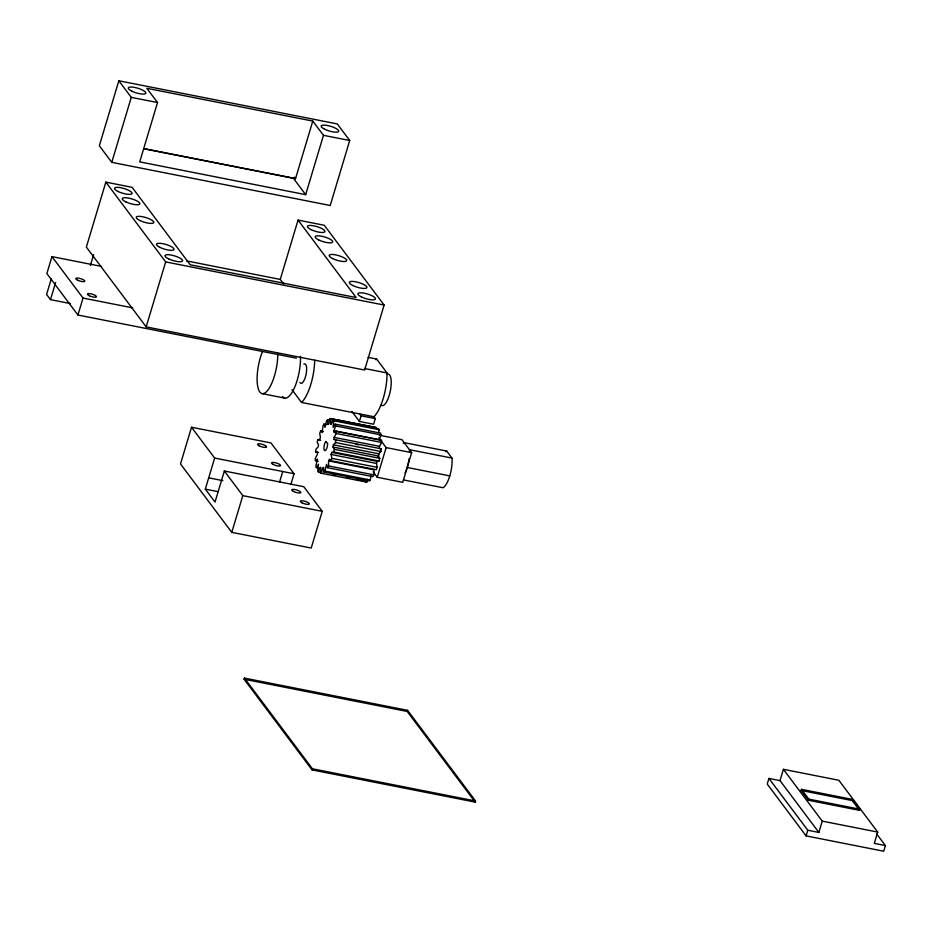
<?xml version="1.0" encoding="UTF-8"?>
<svg xmlns="http://www.w3.org/2000/svg" width="932" height="932" viewBox="0 0 932 932"><rect width="100%" height="100%" fill="white"/><g stroke="black" fill="none" stroke-linecap="round" stroke-linejoin="round"><path stroke-width="1.4" d="M328.588 460.874L373.977 469.833L373.918 474.901L372.905 476.648L327.516 467.678L328.53 465.93L328.588 460.874L329.369 459.185L330.918 460.746L376.318 469.705L377.192 467.351L376.516 463.437L377.134 461.363L379.103 460.979L379.743 458.299L378.404 456.004L378.788 453.791L380.932 451.519L381.246 448.828L379.417 448.42L379.522 446.346L381.584 442.455L381.538 440.09L336.149 431.12L334.04 432.658L333.866 430.957L335.59 425.912L335.182 424.153L380.582 433.124L380.978 434.883L379.254 439.927L333.866 430.957M330.918 460.746L331.804 458.381L331.116 454.467L331.745 452.404L333.714 452.02L334.343 449.329L333.015 447.034L333.4 444.832L335.543 442.549L335.858 439.869L334.029 439.45L334.134 437.376L336.196 433.485L336.149 431.12M367.523 479.386L366.812 482.112L320.492 473.13L320.992 467.678L320.328 467.293L318.441 471.942L321.272 472.501M330.476 420.332L327.633 419.773L327.878 424.433L328.681 424.06L330.114 418.608L331.035 418.619L330.534 424.072L331.198 424.456L333.097 419.808L378.485 428.778L379.184 429.722L378.59 432.506M318.22 461.189L315.377 460.629L315.331 458.264L317.393 454.373L317.497 452.3L315.668 451.892L315.983 449.201L318.127 446.929L318.523 444.715L317.183 442.42L317.812 439.729L319.781 439.356L320.41 437.283L319.723 433.368L320.608 431.003L323.439 431.574M370.901 475.833L370.319 480.015L369.282 480.947L323.893 471.976L324.918 471.056L326.55 464.369L327.516 467.678M333.097 419.808L333.796 420.751L333.062 427.45L335.182 424.153M101.588 266.424L51.947 256.615L46.856 273.565L77.939 315.016L296.388 358.168M51.342 278.645L46.6 294.465L50.479 299.638L70.343 303.564M50.479 299.638L55.629 282.501M118.842 80.781L99.34 145.765L111.77 162.343L330.219 205.494L349.721 140.511L337.291 123.933L118.842 80.781L131.272 97.359L157.52 102.543L139.718 161.877L305.673 194.66L323.474 135.326L312.791 121.078L146.825 88.295L157.52 102.543M298.054 220.092L356.129 297.541L190.163 264.758L132.088 187.309L105.84 182.124L86.35 247.108L146.173 326.887L364.622 370.039L384.112 305.055L324.289 225.276L298.054 220.092L280.252 279.425L283.712 284.05M111.77 162.343L131.272 97.359M90.369 265.515L93.631 254.634M77.939 315.016L83.03 298.054L51.947 256.615M146.173 326.887L165.663 261.904L105.84 182.124M191.526 427.24L180.505 463.961L231.777 532.358L311.218 548.051L322.239 511.318L303.785 486.702L224.344 471.01L215.024 502.092L205.308 489.137L214.64 458.066L191.526 427.24L270.956 442.933L294.069 473.759L290.831 484.57M143.726 148.736L295.502 178.723L312.791 121.078M231.777 532.358L242.798 495.626L224.344 471.01M279.565 482.065L282.722 471.51M244.091 679.23L244.429 678.1L407.564 710.324L475.541 800.996L475.203 802.126L312.08 769.902L244.091 679.23L407.214 711.454L475.203 802.126M291.996 389.704L301.549 402.449L373.895 416.744L375.281 418.596L373.592 424.246L359.403 421.45L361.103 415.8L359.705 413.936M379.266 435.209L401.96 439.694L411.664 452.649L402.764 482.322L377.239 477.277L386.139 447.605L378.858 437.889M312.08 769.902L312.418 768.772L244.429 678.1M407.214 711.454L407.564 710.324M780.014 780.62L783.404 769.319L822.257 821.127L818.867 832.427L780.014 780.62L768.923 778.43L767.234 784.08L806.087 835.888L883.699 851.219L885.4 845.569L876.767 834.058M801.136 790.476L801.473 789.346L852.547 799.435L859.898 809.232L859.56 810.362L808.487 800.273L801.136 790.476L852.197 800.565L859.56 810.362M808.487 800.273L808.825 799.143L801.473 789.346M806.087 835.888L807.776 830.237L768.923 778.43M852.197 800.565L852.547 799.435M783.404 769.319L838.858 780.27L877.699 832.078L874.309 843.378L885.4 845.569M326.852 424.631L324.021 424.072L322.996 425.819L322.169 432.565L320.608 431.003M319.175 468.155L316.344 467.596L318.464 464.311L317.73 470.998L318.441 471.942M327.633 419.773L326.608 420.693L324.977 427.392L324.021 424.072M315.377 460.629L317.486 459.103L315.936 465.837L316.344 467.596M320.492 473.13L321.412 473.141L322.845 467.689L323.649 467.316L323.893 471.976M365.88 482.1L366.812 482.112M323.474 135.326L349.721 140.511M144.309 148.654L293.242 178.082L305.673 194.66M186.621 260.925L280.252 279.425M165.663 261.904L384.112 305.055M83.03 298.054L132.67 307.863M368.093 357.364L376.61 359.041L387.036 372.951A31.373 10.287 -78.8 0 1 373.895 416.744M364.424 368.478L387.036 372.951M262.09 393.619L284.784 398.104M361.103 415.8L375.281 418.596M331.035 418.619L376.423 427.578L330.114 418.608M333.796 420.751L379.184 429.722M335.59 425.912L380.978 434.883M403.381 479.91L443.108 487.762A19.129 6.279 -78.8 0 0 452.008 458.09L446.731 451.065L404.173 442.665A19.129 6.279 -78.8 0 0 403.265 443.352M336.196 433.485L381.584 442.455M452.008 458.09L409.451 449.69A19.129 6.279 -78.8 0 1 409.544 451.717M334.134 437.376L379.522 446.346M386.139 447.605L411.664 452.649M334.029 439.45L381.246 448.828M355.873 444.284L358.703 444.844M335.543 442.549L380.932 451.519M317.812 439.729L320.655 440.3M333.4 444.832L378.788 453.791M333.015 447.034L378.404 456.004M334.343 449.329L379.743 458.299M333.714 452.02L379.103 460.979M331.745 452.404L377.134 461.363M407.214 467.48L449.772 475.891M331.116 454.467L376.516 463.437M315.668 451.892L318.511 452.451M331.804 458.381L377.192 467.351M328.53 465.93L373.918 474.901M324.918 471.056L370.319 480.015M332.619 474.738L335.462 475.308M346.809 477.545L349.64 478.104M356.735 479.502L363.83 480.912M214.64 458.066L294.069 473.759M208.698 477.836L222.888 480.644M242.798 495.626L322.239 511.318M205.308 489.137L218.076 491.665M808.825 799.143L859.898 809.232M822.257 821.127L877.699 832.078M807.776 830.237L818.867 832.427M312.418 768.772L475.541 800.996M294.337 177.162L295.502 178.723M351.97 411.536L359.403 421.45M373.184 471.872L377.239 477.277M387.258 374.175A16.077 5.266 -78.8 0 1 390.345 390.927A16.077 5.266 -78.8 0 1 381.118 405.117M303.832 364.074A9.949 3.262 -78.8 0 1 306.022 374.641A9.949 3.262 -78.8 0 1 299.941 382.446M314.69 360.195A31.373 10.287 -78.8 0 1 301.549 402.449M375.945 359.705A31.373 10.287 -78.8 0 1 376.61 359.041M300.442 356.315A27.552 9.04 -78.8 0 1 294.361 387.957A27.552 9.04 -78.8 0 1 282.512 396.508M277.794 353.484A27.552 9.04 -78.8 0 1 269.441 387.794A27.552 9.04 -78.8 0 1 257.768 386.733A27.552 9.04 -78.8 0 1 262.23 352.075M378.672 453.5A4.893 1.608 -78.8 0 1 378.194 457.204M409.113 458.602A19.129 6.279 -78.8 0 1 405.082 473.211M445.822 451.752A19.129 6.279 -78.8 0 1 446.731 451.065M327.598 443.585L325.955 441.384A4.893 1.608 -78.8 0 0 323.928 447.803A4.893 1.608 -78.8 0 0 325.722 450.203A4.893 1.608 -78.8 0 0 327.598 443.585M118.049 191.468A9.18 2.458 16.7 0 0 132.041 193.565A9.18 2.458 16.7 0 0 119.715 187.542A9.18 2.458 16.7 0 0 118.049 191.468M168.552 258.828A9.18 2.458 16.7 0 0 182.544 260.913A9.18 2.458 16.7 0 0 170.218 254.89A9.18 2.458 16.7 0 0 168.552 258.828M125.82 201.836A9.18 2.458 16.7 0 0 139.812 203.933A9.18 2.458 16.7 0 0 127.486 197.899A9.18 2.458 16.7 0 0 125.82 201.836M310.962 229.587A9.18 2.458 16.7 0 0 324.953 231.672A9.18 2.458 16.7 0 0 312.639 225.649A9.18 2.458 16.7 0 0 310.962 229.587M361.465 296.935A9.18 2.458 16.7 0 0 375.456 299.032A9.18 2.458 16.7 0 0 363.142 292.998A9.18 2.458 16.7 0 0 361.465 296.935M318.732 239.943A9.18 2.458 16.7 0 0 332.724 242.04A9.18 2.458 16.7 0 0 320.41 236.006A9.18 2.458 16.7 0 0 318.732 239.943M332.747 258.607A9.18 2.458 16.7 0 0 346.716 260.68A9.18 2.458 16.7 0 0 334.367 254.657A9.18 2.458 16.7 0 0 332.747 258.607M352.948 285.553A9.18 2.458 16.7 0 0 366.917 287.627A9.18 2.458 16.7 0 0 354.568 281.592A9.18 2.458 16.7 0 0 352.948 285.553M139.8 220.488A9.18 2.458 16.7 0 0 153.792 222.585A9.18 2.458 16.7 0 0 141.478 216.55A9.18 2.458 16.7 0 0 139.8 220.488M160.001 247.423A9.18 2.458 16.7 0 0 173.993 249.52A9.18 2.458 16.7 0 0 161.679 243.497A9.18 2.458 16.7 0 0 160.001 247.423M301.91 502.791A4.742 1.27 16.7 0 0 309.308 504.037A4.742 1.27 16.7 0 0 303.215 500.903A4.742 1.27 16.7 0 0 301.91 502.791M293.37 491.397A4.742 1.27 16.7 0 0 300.756 492.644A4.742 1.27 16.7 0 0 294.652 489.498A4.742 1.27 16.7 0 0 293.37 491.397M273.169 464.462A4.742 1.27 16.7 0 0 280.555 465.697A4.742 1.27 16.7 0 0 274.451 462.563A4.742 1.27 16.7 0 0 273.169 464.462M259.166 445.799A4.742 1.27 16.7 0 0 266.575 447.045A4.742 1.27 16.7 0 0 260.482 443.912A4.742 1.27 16.7 0 0 259.166 445.799M77.554 280.171A4.742 1.27 16.7 0 0 84.789 281.254A4.742 1.27 16.7 0 0 78.416 278.144A4.742 1.27 16.7 0 0 77.554 280.171M89.204 295.712A4.742 1.27 16.7 0 0 96.439 296.795A4.742 1.27 16.7 0 0 90.078 293.685A4.742 1.27 16.7 0 0 89.204 295.712M324.744 129.28A9.18 2.458 16.7 0 0 338.735 131.365A9.18 2.458 16.7 0 0 326.41 125.342A9.18 2.458 16.7 0 0 324.744 129.28M131.82 91.161A9.18 2.458 16.7 0 0 145.811 93.258A9.18 2.458 16.7 0 0 133.497 87.235A9.18 2.458 16.7 0 0 131.82 91.161"/></g></svg>
